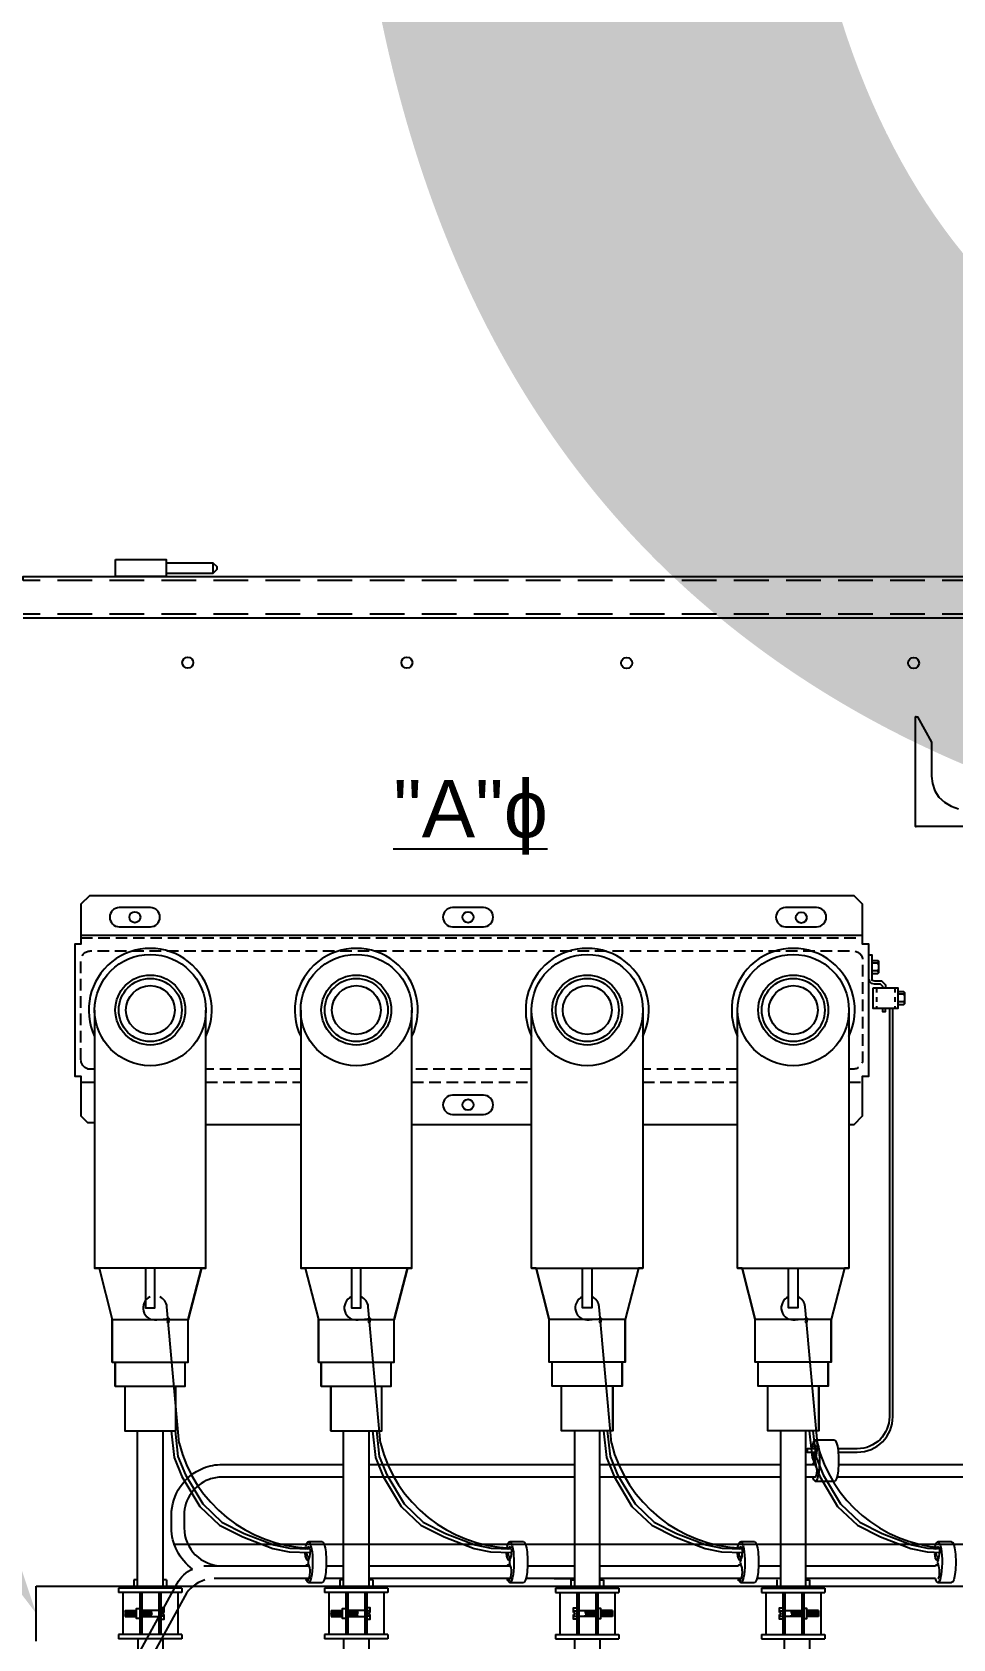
# Model space of a CAD drawing. Header units: feet. Extents: x -689 to 11593, y -511 to 1546.
# Drawn here: x 124.24 to 144.14, y 508.74 to 543.46 of the extents above; entities that cross this region are included whole.
import ezdxf
from ezdxf import colors
from ezdxf.entities.mleader import LeaderData, LeaderLine
from ezdxf.enums import TextEntityAlignment as Align
from ezdxf.math import Vec2, Vec3

# ---------------------------------------------------------------- set-up
doc = ezdxf.new("R2018")
doc.units = ezdxf.units.FT
doc.header["$MEASUREMENT"] = 0
doc.linetypes.add('HIDDEN', pattern=[0.375, 0.25, -0.125])
for name, color, linetype in [('E-CABL-ACF', 1, 'AC_CABLE_FEEDER'), ('E-CABL-UG4', 64, 'GROUND_WIRE_G4'), ('E-DETL', 7, 'Continuous'), ('E-DETL-1', 7, 'Continuous'), ('E-EQPM-ENCL', 8, 'Continuous'), ('E-EQPM-HRDW', 16, 'Continuous'), ('E-GRND', 3, 'Continuous'), ('G-ANNO-TEXT', 1, 'Continuous'), ('G-TEXT', 7, 'Continuous')]:
    doc.layers.add(name, color=color, linetype=linetype)
doc.styles.add('FSLR_SubTitle', font='arial.ttf', dxfattribs={"height": 0.1875})
doc.styles.add('NEI-A', font='arial.ttf')
doc.styles.get("Standard").update_dxf_attribs({"font": 'arial.ttf'})
doc.linetypes.add('AC_CABLE_FEEDER', pattern='A,0.2,-0.05,0,-0.05,0.2,-0.12,["ACF",Standard,S=0.1,R=0,X=-0.05,Y=-0.05],-0.3,0.2,-0.05,0,-0.05', length=1.22)
doc.linetypes.add('GROUND_WIRE_G4', pattern='A,1,-0.2,["G4",Standard,S=0.1,R=0,X=-0.1,Y=-0.05],-0.2', length=1.4)
pattern_1 = [(105, (115.23449, 306.315976), (-0.0207894366, -0.0055705127), [])]
pattern_2 = [(105, (115.48371, 306.315976), (-0.0207894366, -0.0055705127), [])]
pattern_3 = [(105, (119.687805, 306.315976), (-0.0207894366, -0.0055705127), [])]
pattern_4 = [(105, (119.937024, 306.315976), (-0.0207894366, -0.0055705127), [])]

# ---------------------------------------------------------------- blocks, each defined once
blk = doc.blocks.new('DETAIL_TITLE')
at = {"style": 'NEI-A', "flags": 8}
blk.add_attdef('#', text='', height=0.2, dxfattribs=at).set_placement((0.5922, -0.5109), align=Align.MIDDLE_CENTER)
at = {"lineweight": 30, "flags": 104}
blk.add_attdef('DETAIL_TITLE', text='', height=0.2, dxfattribs=at).set_placement((0.9099, -0.5251), align=Align.BOTTOM_LEFT)
at = {"style": 'NEI-A'}
for tag, p in [('SCALE:', (0.9386, -0.7379)), ('1"_=_', (1.5474, -0.7379))]:
    blk.add_attdef(tag, text='', height=0.1, dxfattribs=at).set_placement(p, align=Align.BOTTOM_LEFT)

msp = doc.modelspace()

# ---------------------------------------------------------------- hatches: boundary and pattern name
at = {"layer": 'E-EQPM-HRDW'}
h = msp.add_hatch(dxfattribs=at)
h.set_pattern_fill('ANSI31', color=256, scale=0.172182, angle=420)
h.set_pattern_definition(pattern_3)
h.paths.add_polyline_path([(126.2495, 509.34938), (126.2495, 509.2208), (126.4979, 509.2208), (126.4979, 509.34938)])
h = msp.add_hatch(dxfattribs=at)
h.set_pattern_fill('ANSI31', color=256, scale=0.172182, angle=420)
h.set_pattern_definition(pattern_4)
h.paths.add_polyline_path([(126.61013, 509.34938), (126.61013, 509.2208), (126.83468, 509.2208), (126.83468, 509.34938)])
h = msp.add_hatch(dxfattribs=at)
h.set_pattern_fill('ANSI31', color=256, scale=0.172182, angle=420)
h.set_pattern_definition(pattern_1)
h.paths.add_polyline_path([(130.70281, 509.34938), (130.70281, 509.2208), (130.95122, 509.2208), (130.95122, 509.34938)])
h = msp.add_hatch(dxfattribs=at)
h.set_pattern_fill('ANSI31', color=256, scale=0.172182, angle=420)
h.set_pattern_definition(pattern_2)
h.paths.add_polyline_path([(131.06344, 509.34938), (131.06344, 509.2208), (131.288, 509.2208), (131.288, 509.34938)])
h = msp.add_hatch(dxfattribs=at)
h.set_pattern_fill('ANSI31', color=256, scale=0.172182, angle=420)
h.set_pattern_definition(pattern_2)
h.paths.add_polyline_path([(136.42094, 509.34938), (136.42094, 509.2208), (136.19638, 509.2208), (136.19638, 509.34938)])
h = msp.add_hatch(dxfattribs=at)
h.set_pattern_fill('ANSI31', color=256, scale=0.172182, angle=420)
h.set_pattern_definition(pattern_1)
h.paths.add_polyline_path([(136.78157, 509.34938), (136.78157, 509.2208), (136.53316, 509.2208), (136.53316, 509.34938)])
h = msp.add_hatch(dxfattribs=at)
h.set_pattern_fill('ANSI31', color=256, scale=0.172182, angle=420)
h.set_pattern_definition(pattern_4)
h.paths.add_polyline_path([(140.87426, 509.34938), (140.87426, 509.2208), (140.6497, 509.2208), (140.6497, 509.34938)])
h = msp.add_hatch(dxfattribs=at)
h.set_pattern_fill('ANSI31', color=256, scale=0.172182, angle=420)
h.set_pattern_definition(pattern_3)
h.paths.add_polyline_path([(141.23488, 509.34938), (141.23488, 509.2208), (140.98648, 509.2208), (140.98648, 509.34938)])

# ---------------------------------------------------------------- linework, layer by layer
at = {"layer": 'E-CABL-ACF', "linetype": 'Continuous', "flags": 128}
for points in [[(126.52705, 508.73711), (126.51839, 499.27811, 0.11398966), (127.86032, 493.45192, -0.39729726), (126.25435, 486.87923, -3.73956699)], [(127.06719, 508.73711), (127.06719, 499.27777, 0.11398966), (128.35367, 493.6923, -0.35372265), (127.18649, 486.88018, -0.35158632)], [(130.9717, 508.73711), (130.9717, 500.51835, 0.11398966), (132.31363, 494.69216, -0.55247745), (127.7966, 486.88228)], [(131.5205, 508.73711), (131.5205, 500.51801, 0.11398966), (132.80699, 494.93254, -0.50309105), (128.60169, 486.33418)], [(135.96388, 508.73711), (135.96388, 501.20674, 0.33636583), (146.83853, 486.87075, 0.26048728)], [(136.51186, 508.73711), (136.51186, 501.20674, 0.35159747), (148.17647, 486.91543, 0.25618391)], [(140.49705, 508.73711), (140.49705, 506.94542, 0.27549498), (146.49029, 494.26569)], [(141.04532, 508.73711), (141.04532, 506.85518, 0.27007551), (146.58132, 494.85525)]]:
    msp.add_lwpolyline(points, format="xyb", dxfattribs=at)
at = {"layer": 'E-CABL-UG4', "linetype": 'Continuous', "flags": 128}
for points in [[(127.93737, 512.42681, -0.09614627), (128.34735, 512.50638), (130.9717, 512.50638)], [(127.70756, 510.24659, -0.24138914), (127.25139, 511.13642), (127.25139, 511.41041, -0.30588538), (127.93737, 512.42681)], [(128.06336, 512.18177, 0.3142802), (127.52538, 511.41041), (127.52538, 511.13642, 0.41421356), (128.34735, 510.31445, 0.12682961)], [(130.9717, 512.23239), (128.34735, 512.23239, 0.08842259), (128.06336, 512.18177)]]:
    msp.add_lwpolyline(points, format="xyb", dxfattribs=at)
for points in [[(131.5205, 512.50638), (135.96388, 512.50638)], [(136.51268, 512.50638), (140.41719, 512.50638)], [(140.966, 512.50638), (141.18697, 512.50638)], [(141.66962, 512.50638), (146.50591, 512.50638)], [(135.96388, 512.23239), (131.5205, 512.23239)], [(140.41719, 512.23239), (136.51268, 512.23239)], [(141.16839, 512.23239), (140.966, 512.23239)], [(146.50591, 512.23239), (141.63466, 512.23239)]]:
    msp.add_lwpolyline(points, dxfattribs=at)
at = {"layer": 'E-DETL', "color": 41}
for p, q in [((130.04355, 522.32032), (130.04355, 516.74648)), ((137.44083, 522.32032), (137.44083, 516.74648)), ((127.99534, 516.74648), (125.59023, 516.74648)), ((125.68658, 516.74648), (125.97207, 515.64029)), ((127.899, 516.74648), (127.61351, 515.64029)), ((132.44866, 516.74648), (130.04355, 516.74648)), ((130.1399, 516.74648), (130.42538, 515.64029)), ((132.35231, 516.74648), (132.06683, 515.64029)), ((135.03573, 516.74648), (137.44083, 516.74648)), ((135.13207, 516.74648), (135.41756, 515.64029)), ((137.34449, 516.74648), (137.059, 515.64029)), ((139.48904, 516.74648), (141.89415, 516.74648)), ((139.58539, 516.74648), (139.87087, 515.64029)), ((141.7978, 516.74648), (141.51232, 515.64029)), ((125.97207, 515.64029), (127.61351, 515.64029)), ((125.97207, 514.71965), (125.97207, 515.64029)), ((130.42538, 515.64029), (132.06683, 515.64029)), ((130.42538, 514.71965), (130.42538, 515.64029)), ((137.059, 515.64029), (135.41756, 515.64029)), ((137.059, 514.71965), (137.059, 515.64029)), ((141.51232, 515.64029), (139.87087, 515.64029)), ((141.51232, 514.71965), (141.51232, 515.64029)), ((125.97207, 514.71965), (127.61351, 514.71965)), ((126.0363, 514.19867), (126.0363, 514.71965)), ((130.42538, 514.71965), (132.06683, 514.71965)), ((130.48961, 514.19867), (130.48961, 514.71965)), ((137.059, 514.71965), (135.41756, 514.71965)), ((136.99477, 514.19867), (136.99477, 514.71965)), ((141.51232, 514.71965), (139.87087, 514.71965)), ((141.44809, 514.19867), (141.44809, 514.71965)), ((126.0363, 514.19867), (127.54928, 514.19867)), ((130.48961, 514.19867), (132.00259, 514.19867)), ((130.69301, 513.23521), (130.69301, 514.19867)), ((136.99477, 514.19867), (135.48179, 514.19867)), ((136.79137, 513.23521), (136.79137, 514.19867)), ((141.44809, 514.19867), (139.9351, 514.19867)), ((141.24469, 513.23521), (141.24469, 514.19867))]:
    msp.add_line(p, q, dxfattribs=at)
at = {"layer": 'E-DETL', "ltscale": 5, "flags": 128}
for points in [[(141.89415, 519.85523), (142.00762, 519.85523), (142.19006, 520.03757), (142.19006, 520.89974), (142.32266, 520.89974), (142.32266, 523.75134), (142.19006, 523.75134), (142.19006, 524.61351), (142.00762, 524.79585), (125.47676, 524.79585), (125.29442, 524.61351), (125.29442, 523.75134), (125.16182, 523.75134), (125.16182, 520.89974), (125.29442, 520.89974), (125.29442, 520.03757), (125.43481, 519.89718)], [(142.32266, 523.51926), (142.38902, 523.51926), (142.38902, 522.97123), (142.44703, 522.95679), (142.59932, 522.95679), (142.68861, 522.8675), (142.68861, 522.80631)], [(142.38902, 523.39679), (142.51395, 523.39679), (142.5318, 523.37895), (142.5318, 523.12907), (142.51395, 523.11122), (142.38902, 523.11122)], [(142.51573, 523.33732), (142.38902, 523.33732)], [(142.5318, 523.37895), (142.51573, 523.33732), (142.5318, 523.2957)], [(142.32266, 522.98875), (142.33928, 522.93902), (142.3724, 522.90579), (142.43875, 522.88928), (142.57136, 522.88928), (142.6211, 522.83954), (142.6211, 522.80631)], [(142.51573, 523.17069), (142.38902, 523.17069)], [(142.5318, 523.21232), (142.51573, 523.17069), (142.5318, 523.12907)], [(142.95265, 522.72528), (143.07759, 522.72528), (143.09544, 522.70743), (143.09544, 522.45755), (143.07759, 522.4397), (142.95265, 522.4397)], [(143.07937, 522.66581), (142.95265, 522.66581)], [(143.09544, 522.70743), (143.07937, 522.66581), (143.09544, 522.62418)], [(143.09544, 522.5408), (143.07937, 522.49917), (143.09544, 522.45755)], [(142.6211, 522.35867), (142.6211, 522.29242), (142.68745, 522.29242), (142.68745, 522.35867)], [(143.07937, 522.49917), (142.95265, 522.49917)], [(125.43481, 519.89718), (125.59023, 519.89718)], [(127.99534, 519.85523), (130.04355, 519.85523)], [(132.44866, 519.85523), (135.03573, 519.85523)], [(137.44083, 519.85523), (139.48904, 519.85523)]]:
    msp.add_lwpolyline(points, dxfattribs=at)
for points in [[(126.12321, 524.12443), (126.79463, 524.12443, 1), (126.79463, 524.53895), (126.12321, 524.53895, 1)], [(133.32561, 524.12443), (133.99703, 524.12443, 1), (133.99703, 524.53895), (133.32561, 524.53895, 1)], [(140.52509, 524.12443), (141.19651, 524.12443, 1), (141.19651, 524.53895), (140.52509, 524.53895, 1)], [(133.32561, 520.07021), (133.99703, 520.07021, 1), (133.99703, 520.48473), (133.32561, 520.48473, 1)]]:
    msp.add_lwpolyline(points, format="xyb", close=True, dxfattribs=at)
at = {"layer": 'E-DETL', "flags": 128}
msp.add_lwpolyline([(142.19006, 523.93378), (125.29442, 523.93378)], dxfattribs=at)
at = {"layer": 'E-DETL', "color": 9, "linetype": 'HIDDEN', "flags": 128}
for points in [[(125.29442, 523.88405), (142.19006, 523.88405)], [(125.59023, 521.04895), (125.43481, 521.04895)], [(130.04355, 521.04895), (127.99534, 521.04895)], [(135.03573, 521.04895), (132.44866, 521.04895)], [(139.48904, 521.04895), (137.44083, 521.04895)], [(125.29442, 520.76704), (125.43481, 520.76704)], [(125.43481, 520.76704), (125.59023, 520.76704)], [(127.99534, 520.76704), (130.04355, 520.76704)], [(132.44866, 520.76704), (135.03573, 520.76704)], [(137.44083, 520.76704), (139.48904, 520.76704)], [(141.89415, 520.76704), (142.19006, 520.76704)]]:
    msp.add_lwpolyline(points, dxfattribs=at)
for points in [[(125.29442, 521.24791), (125.29442, 523.40317, -0.41421356), (125.49337, 523.60213), (134.15552, 523.60213)], [(134.15552, 523.60213), (141.99111, 523.60213, -0.41421356), (142.19006, 523.40317), (142.19006, 521.24791, -0.41421356), (141.99111, 521.04895), (141.89415, 521.04895)], [(125.43481, 521.05777, -0.32917563), (125.29442, 521.24791)]]:
    msp.add_lwpolyline(points, format="xyb", dxfattribs=at)
at = {"layer": 'E-DETL', "ltscale": 5, "flags": 128}
msp.add_lwpolyline([(142.42214, 522.80631), (142.95265, 522.80631), (142.95265, 522.35867), (142.42214, 522.35867)], close=True, dxfattribs=at)
at = {"layer": 'E-DETL', "color": 9, "linetype": 'HIDDEN', "ltscale": 0.2, "flags": 128}
for points in [[(142.48849, 522.80631), (142.48849, 522.35867)], [(142.8864, 522.80631), (142.8864, 522.35867)]]:
    msp.add_lwpolyline(points, dxfattribs=at)
at = {"layer": 'E-DETL', "color": 41, "flags": 128}
for points in [[(125.59023, 522.32032), (125.59023, 516.74648), (125.68658, 516.74648), (125.97207, 515.64029), (125.97207, 514.71965), (126.0363, 514.71965), (126.0363, 514.19867), (126.2397, 514.19867), (126.2397, 513.23521), (127.34588, 513.23521), (127.34588, 514.19867), (127.54928, 514.19867), (127.54928, 514.71965), (127.61351, 514.71965), (127.61351, 515.64029), (127.899, 516.74648), (127.99534, 516.74648), (127.99534, 522.32554)], [(130.04355, 522.32032), (130.04355, 516.74648), (130.1399, 516.74648), (130.42538, 515.64029), (130.42538, 514.71965), (130.48961, 514.71965), (130.48961, 514.19867), (130.69301, 514.19867), (130.69301, 513.23521), (131.7992, 513.23521), (131.7992, 514.19867), (132.00259, 514.19867), (132.00259, 514.71965), (132.06683, 514.71965), (132.06683, 515.64029), (132.35231, 516.74648), (132.44866, 516.74648), (132.44866, 522.32554)], [(137.44083, 522.32032), (137.44083, 516.74648), (137.34449, 516.74648), (137.059, 515.64029), (137.059, 514.71965), (136.99477, 514.71965), (136.99477, 514.19867), (136.79137, 514.19867), (136.79137, 513.23521), (135.68519, 513.23521), (135.68519, 514.19867), (135.48179, 514.19867), (135.48179, 514.71965), (135.41756, 514.71965), (135.41756, 515.64029), (135.13207, 516.74648), (135.03573, 516.74648), (135.03573, 522.32554)], [(141.89415, 522.32032), (141.89415, 516.74648), (141.7978, 516.74648), (141.51232, 515.64029), (141.51232, 514.71965), (141.44809, 514.71965), (141.44809, 514.19867), (141.24469, 514.19867), (141.24469, 513.23521), (140.1385, 513.23521), (140.1385, 514.19867), (139.9351, 514.19867), (139.9351, 514.71965), (139.87087, 514.71965), (139.87087, 515.64029), (139.58539, 516.74648), (139.48904, 516.74648), (139.48904, 522.32554)]]:
    msp.add_lwpolyline(points, dxfattribs=at)
at = {"layer": 'E-DETL', "color": 41, "linetype": 'Continuous'}
for points in [[(126.89419, 516.74648), (126.69139, 516.74648), (126.69139, 515.88906), (126.89419, 515.88906)], [(131.3475, 516.74648), (131.1447, 516.74648), (131.1447, 515.88906), (131.3475, 515.88906)], [(136.13688, 516.74648), (136.33968, 516.74648), (136.33968, 515.88906), (136.13688, 515.88906)], [(140.59019, 516.74648), (140.793, 516.74648), (140.793, 515.88906), (140.59019, 515.88906)]]:
    msp.add_lwpolyline(points, close=True, dxfattribs=at)
at = {"layer": 'E-DETL', "color": 1, "flags": 128}
for points in [[(126.51839, 509.83307), (126.51839, 513.23521), (127.06719, 513.23521), (127.06719, 509.83307)], [(130.9717, 509.83307), (130.9717, 513.23521), (131.5205, 513.23521), (131.5205, 509.83307)], [(136.51268, 509.83307), (136.51268, 513.23521), (135.96388, 513.23521), (135.96388, 509.83307)], [(140.966, 509.83307), (140.966, 513.23521), (140.41719, 513.23521), (140.41719, 509.83307)]]:
    msp.add_lwpolyline(points, dxfattribs=at)
at = {"layer": 'E-DETL', "ltscale": 5}
for centre in [(126.45892, 524.33169), (133.66132, 524.33169), (140.86364, 524.32339), (133.66132, 520.27747)]:
    msp.add_circle(centre, 0.11869, dxfattribs=at)
at = {"layer": 'E-DETL', "color": 41}
for centre, radius in [((126.79279, 522.32554), 1.20255), ((131.24611, 522.32554), 1.20255), ((136.23827, 522.32554), 1.20255), ((140.69159, 522.32554), 1.20255), ((126.79279, 522.32554), 0.7565), ((126.79279, 522.32554), 0.68156), ((131.24611, 522.32554), 0.7565), ((131.24611, 522.32554), 0.68156), ((136.23827, 522.32554), 0.7565), ((136.23827, 522.32554), 0.68156), ((140.69159, 522.32554), 0.7565), ((140.69159, 522.32554), 0.68156), ((126.79279, 522.32554), 0.52813), ((131.24611, 522.32554), 0.52813), ((136.23827, 522.32554), 0.52813), ((140.69159, 522.32554), 0.52813)]:
    msp.add_circle(centre, radius, dxfattribs=at)
for centre, start, end in [((126.79279, 522.32554), 334.588961, 205.409786), ((131.24611, 522.32554), 334.588961, 205.409786), ((136.23827, 522.32554), 334.590214, 205.411039), ((140.69159, 522.32554), 334.590214, 205.411039)]:
    msp.add_arc(centre, 1.33135, start, end, dxfattribs=at)
at = {"layer": 'E-DETL-1', "color": 64, "linetype": 'Continuous'}
msp.add_line((135.52221, 510.04046), (135.96388, 510.04046), dxfattribs=at)
at = {"layer": 'E-DETL-1', "color": 64, "linetype": 'Continuous', "flags": 128}
for points in [[(96.25491, 493.78681), (100.83755, 493.78681, -0.10609353), (102.63629, 493.40079), (108.64914, 490.69545, 0.10609353), (110.44788, 490.30944), (114.88757, 490.30944, 0.27392087), (117.45048, 491.82741), (127.37434, 509.93496, -0.16010926), (127.70756, 510.24659)], [(129.22231, 510.04046), (128.17735, 510.04046, 0.00024335), (128.17664, 510.04046, 0.00024335)], [(127.97172, 510.01093, 0.19859148), (127.53662, 509.66097), (117.61276, 491.55341, -0.27392087), (115.04985, 490.03545), (110.38908, 490.03545, -0.10609353), (108.59034, 490.42146), (102.57749, 493.1268, 0.10609353), (100.77875, 493.51282), (96.25491, 493.51282)]]:
    msp.add_lwpolyline(points, format="xyb", dxfattribs=at)
for points in [[(127.95254, 510.31445), (130.22939, 510.31445)], [(130.26402, 510.04046), (128.17735, 510.04046)], [(130.9717, 510.04046), (130.56094, 510.04046)], [(130.5959, 510.31445), (130.9717, 510.31445)], [(131.5205, 510.31445), (134.58131, 510.31445)], [(134.61593, 510.04046), (131.5205, 510.04046)], [(135.96388, 510.04046), (134.91285, 510.04046)], [(134.94781, 510.31445), (135.96388, 510.31445)], [(136.51268, 510.31445), (139.50104, 510.31445)], [(139.5549, 510.04046), (136.51268, 510.04046)], [(139.92737, 510.31445), (140.41719, 510.31445)], [(140.41719, 510.04046), (139.92737, 510.04046)], [(140.966, 510.31445), (143.76434, 510.31445)], [(143.765, 510.04046), (140.966, 510.04046)], [(142.74131, 510.31445), (142.93061, 510.31445)], [(142.93061, 510.04046), (142.74131, 510.04046)]]:
    msp.add_lwpolyline(points, dxfattribs=at)
at = {"layer": 'E-EQPM-ENCL', "color": 7, "ltscale": 5, "flags": 128}
for points in [[(126.04059, 532.05767), (127.13484, 532.05767), (127.13484, 531.69289), (126.04059, 531.69289), (126.04059, 532.05767)], [(127.13484, 531.99132), (128.14622, 531.99132), (128.14622, 531.75924), (127.13484, 531.75924)], [(128.14622, 531.99132), (128.22909, 531.90845), (128.22909, 531.8421), (128.14622, 531.75924)], [(124.04643, 531.61002), (124.04643, 531.69299), (186.28502, 531.69299), (186.28502, 531.61002)], [(124.04643, 530.79769), (186.28502, 530.79769)]]:
    msp.add_lwpolyline(points, dxfattribs=at)
at = {"layer": 'E-EQPM-ENCL', "linetype": 'HIDDEN', "ltscale": 3, "flags": 128}
for points in [[(186.28502, 531.61002), (124.04643, 531.61002)], [(186.28502, 530.88056), (124.04643, 530.88056)]]:
    msp.add_lwpolyline(points, dxfattribs=at)
at = {"layer": 'E-EQPM-ENCL', "color": 7, "ltscale": 5}
for centre in [(127.60389, 529.83195), (132.33922, 529.83195), (137.09148, 529.82365), (143.29223, 529.82365)]:
    msp.add_circle(centre, 0.11869, dxfattribs=at)
at = {"layer": 'E-EQPM-HRDW', "linetype": 'Continuous'}
for p, q in [((124.32889, 508.68877), (124.32889, 509.87606)), ((127.38644, 508.82844), (126.19914, 508.82844)), ((131.83975, 508.82844), (130.65246, 508.82844)), ((135.64463, 508.82844), (136.83193, 508.82844)), ((140.09795, 508.82844), (141.28524, 508.82844))]:
    msp.add_line(p, q, dxfattribs=at)
at = {"layer": 'E-EQPM-HRDW', "color": 2, "linetype": 'Continuous'}
for p, q in [((127.47777, 509.83307), (126.10781, 509.83307)), ((126.10781, 509.83307), (126.10781, 509.74174)), ((127.47777, 509.74174), (126.10781, 509.74174)), ((127.47777, 509.83307), (127.47777, 509.74174)), ((131.93108, 509.83307), (130.56113, 509.83307)), ((130.56113, 509.83307), (130.56113, 509.74174)), ((131.93108, 509.74174), (130.56113, 509.74174)), ((131.93108, 509.83307), (131.93108, 509.74174)), ((135.5533, 509.83307), (136.92326, 509.83307)), ((135.5533, 509.83307), (135.5533, 509.74174)), ((135.5533, 509.74174), (136.92326, 509.74174)), ((136.92326, 509.83307), (136.92326, 509.74174)), ((140.00662, 509.83307), (141.37657, 509.83307)), ((140.00662, 509.83307), (140.00662, 509.74174)), ((140.00662, 509.74174), (141.37657, 509.74174)), ((141.37657, 509.83307), (141.37657, 509.74174)), ((127.47777, 508.82844), (126.10781, 508.82844)), ((126.10781, 508.82844), (126.10781, 508.73711)), ((127.47777, 508.73711), (126.10781, 508.73711)), ((127.47777, 508.82844), (127.47777, 508.73711)), ((131.93108, 508.82844), (130.56113, 508.82844)), ((130.56113, 508.82844), (130.56113, 508.73711)), ((131.93108, 508.73711), (130.56113, 508.73711)), ((131.93108, 508.82844), (131.93108, 508.73711)), ((135.5533, 508.82844), (136.92326, 508.82844)), ((135.5533, 508.82844), (135.5533, 508.73711)), ((135.5533, 508.73711), (136.92326, 508.73711)), ((136.92326, 508.82844), (136.92326, 508.73711)), ((140.00662, 508.82844), (141.37657, 508.82844)), ((140.00662, 508.82844), (140.00662, 508.73711)), ((140.00662, 508.73711), (141.37657, 508.73711)), ((141.37657, 508.82844), (141.37657, 508.73711))]:
    msp.add_line(p, q, dxfattribs=at)
at = {"layer": 'E-EQPM-HRDW', "color": 4}
for p, q in [((126.19914, 509.74174), (126.19914, 508.82844)), ((126.5163, 510.01306), (126.43907, 510.01306)), ((126.43907, 510.01306), (126.43907, 509.83307)), ((126.56446, 509.74174), (126.56446, 508.82844)), ((126.61013, 509.74174), (126.61013, 508.82844)), ((126.97545, 509.74174), (126.97545, 508.82844)), ((127.02111, 509.74174), (127.02111, 508.82844)), ((127.14651, 510.01306), (127.06927, 510.01306)), ((127.14651, 510.01306), (127.14651, 509.83307)), ((127.38644, 509.74174), (127.38644, 508.82844)), ((130.14517, 510.01306), (130.22241, 510.01306)), ((130.65246, 509.74174), (130.65246, 508.82844)), ((130.96962, 510.01306), (130.89238, 510.01306)), ((130.89238, 510.01306), (130.89238, 509.83307)), ((131.01778, 509.74174), (131.01778, 508.82844)), ((131.06344, 509.74174), (131.06344, 508.82844)), ((131.42876, 509.74174), (131.42876, 508.82844)), ((131.47443, 509.74174), (131.47443, 508.82844)), ((131.59982, 510.01306), (131.52259, 510.01306)), ((131.59982, 510.01306), (131.59982, 509.83307)), ((131.83975, 509.74174), (131.83975, 508.82844)), ((134.49708, 510.01306), (134.57432, 510.01306)), ((135.64463, 509.74174), (135.64463, 508.82844)), ((135.88456, 510.01306), (135.9618, 510.01306)), ((135.88456, 510.01306), (135.88456, 509.83307)), ((136.00995, 509.74174), (136.00995, 508.82844)), ((136.05562, 509.74174), (136.05562, 508.82844)), ((136.42094, 509.74174), (136.42094, 508.82844)), ((136.46661, 509.74174), (136.46661, 508.82844)), ((136.51476, 510.01306), (136.592, 510.01306)), ((136.592, 510.01306), (136.592, 509.83307)), ((136.83193, 509.74174), (136.83193, 508.82844)), ((139.48926, 510.01306), (139.5665, 510.01306)), ((140.09795, 509.74174), (140.09795, 508.82844)), ((140.33787, 510.01306), (140.33787, 509.83307)), ((140.46327, 509.74174), (140.46327, 508.82844)), ((140.50893, 509.74174), (140.50893, 508.82844)), ((140.87426, 509.74174), (140.87426, 508.82844)), ((140.91992, 509.74174), (140.91992, 508.82844)), ((140.96808, 510.01306), (141.04532, 510.01306)), ((141.04532, 510.01306), (141.04532, 509.83307)), ((141.28524, 509.74174), (141.28524, 508.82844))]:
    msp.add_line(p, q, dxfattribs=at)
at = {"layer": 'E-EQPM-HRDW'}
for p, q in [((126.2495, 509.34938), (126.4979, 509.34938)), ((127.0746, 509.34567), (127.02111, 509.34567)), ((130.70281, 509.34938), (130.95122, 509.34938)), ((131.52792, 509.34567), (131.47443, 509.34567)), ((135.95646, 509.34567), (136.00995, 509.34567)), ((136.78157, 509.34938), (136.53316, 509.34938)), ((140.40978, 509.34567), (140.46327, 509.34567)), ((141.23488, 509.34938), (140.98648, 509.34938)), ((126.2495, 509.2208), (126.4979, 509.2208)), ((127.0746, 509.22451), (127.02111, 509.22451)), ((127.05907, 509.28509), (127.05907, 509.3045)), ((127.05907, 509.3045), (127.09355, 509.3045)), ((127.05907, 509.28509), (127.05907, 509.26568)), ((127.05907, 509.26568), (127.09355, 509.26568)), ((130.70281, 509.2208), (130.95122, 509.2208)), ((131.52792, 509.22451), (131.47443, 509.22451)), ((131.51238, 509.28509), (131.51238, 509.3045)), ((131.51238, 509.3045), (131.54686, 509.3045)), ((131.51238, 509.28509), (131.51238, 509.26568)), ((131.51238, 509.26568), (131.54686, 509.26568)), ((135.972, 509.3045), (135.93752, 509.3045)), ((135.972, 509.26568), (135.93752, 509.26568)), ((135.95646, 509.22451), (136.00995, 509.22451)), ((135.972, 509.28509), (135.972, 509.3045)), ((135.972, 509.28509), (135.972, 509.26568)), ((136.78157, 509.2208), (136.53316, 509.2208)), ((140.42531, 509.3045), (140.39083, 509.3045)), ((140.42531, 509.26568), (140.39083, 509.26568)), ((140.40978, 509.22451), (140.46327, 509.22451)), ((140.42531, 509.28509), (140.42531, 509.3045)), ((140.42531, 509.28509), (140.42531, 509.26568)), ((141.23488, 509.2208), (140.98648, 509.2208))]:
    msp.add_line(p, q, dxfattribs=at)
for points in [[(143.35044, 528.65911), (143.33218, 528.65911), (143.37501, 528.65911), (143.68288, 528.11478), (143.68288, 527.37865), (143.69932, 527.21974), (143.75229, 527.06082), (143.83997, 526.922), (143.96235, 526.81606), (144.103, 526.72838), (144.26191, 526.67541)], [(145.38345, 526.28817), (143.45456, 526.28817), (143.40159, 526.28817), (143.35044, 526.28817), (143.33218, 526.28817), (143.35044, 526.28817), (143.33218, 526.28817), (143.33218, 528.65911)], [(124.32889, 509.87606), (135.6804, 509.87606)], [(135.6804, 509.87606), (168.81495, 509.87606)]]:
    msp.add_lwpolyline(points, dxfattribs=at)
at = {"layer": 'E-EQPM-HRDW', "flags": 128}
for points in [[(126.2495, 509.34938), (126.2495, 509.2208)], [(126.97545, 509.34938), (126.61013, 509.34938)], [(127.09355, 509.3045), (127.09355, 509.40625), (127.08538, 509.40625), (127.02111, 509.40625), (127.02111, 509.16393), (127.09355, 509.16393), (127.09355, 509.26568)], [(130.70281, 509.34938), (130.70281, 509.2208)], [(131.42876, 509.34938), (131.06344, 509.34938)], [(131.54686, 509.3045), (131.54686, 509.40625), (131.5387, 509.40625), (131.47443, 509.40625), (131.47443, 509.16393), (131.54686, 509.16393), (131.54686, 509.26568)], [(135.93752, 509.3045), (135.93752, 509.40625), (135.94568, 509.40625), (136.00995, 509.40625), (136.00995, 509.16393), (135.93752, 509.16393), (135.93752, 509.26568)], [(136.05562, 509.34938), (136.42094, 509.34938)], [(136.78157, 509.34938), (136.78157, 509.2208)], [(140.39083, 509.3045), (140.39083, 509.40625), (140.399, 509.40625), (140.46327, 509.40625), (140.46327, 509.16393), (140.39083, 509.16393), (140.39083, 509.26568)], [(140.50893, 509.34938), (140.87426, 509.34938)], [(141.23488, 509.34938), (141.23488, 509.2208)], [(126.61013, 509.2208), (126.97545, 509.2208)], [(131.06344, 509.2208), (131.42876, 509.2208)], [(136.42094, 509.2208), (136.05562, 509.2208)], [(140.87426, 509.2208), (140.50893, 509.2208)]]:
    msp.add_lwpolyline(points, dxfattribs=at)
for points in [[(126.50541, 509.39642), (126.56446, 509.39642), (126.56446, 509.17375), (126.4979, 509.17375), (126.4979, 509.39642)], [(130.95872, 509.39642), (131.01778, 509.39642), (131.01778, 509.17375), (130.95122, 509.17375), (130.95122, 509.39642)], [(136.52566, 509.39642), (136.46661, 509.39642), (136.46661, 509.17375), (136.53316, 509.17375), (136.53316, 509.39642)], [(140.97898, 509.39642), (140.91992, 509.39642), (140.91992, 509.17375), (140.98648, 509.17375), (140.98648, 509.39642)]]:
    msp.add_lwpolyline(points, close=True, dxfattribs=at)
at = {"layer": 'E-EQPM-HRDW'}
for centre, major_axis, ratio, start_param, end_param in [((127.0746, 509.37596), (0, 0.03029), 0.62545976, 3.14159265, 6.28318531), ((127.0746, 509.28509), (0, 0.06058), 0.31272988, -1.24466561, 0), ((131.52792, 509.37596), (0, 0.03029), 0.62545976, 3.14159265, 6.28318531), ((131.52792, 509.28509), (0, 0.06058), 0.31272988, -1.24466561, 0), ((127.0746, 509.28509), (0, 0.06058), 0.31272988, 3.14159265, 4.38625826), ((127.0746, 509.19422), (0, 0.03029), 0.62545976, 3.14159265, 6.28318531), ((131.52792, 509.28509), (0, 0.06058), 0.31272988, 3.14159265, 4.38625826), ((131.52792, 509.19422), (0, 0.03029), 0.62545976, 3.14159265, 6.28318531)]:
    msp.add_ellipse(centre, major_axis=major_axis, ratio=ratio, start_param=start_param, end_param=end_param, dxfattribs=at)
at = {"layer": 'E-EQPM-HRDW', "extrusion": (0, 0, -1)}
for centre, major_axis, ratio, start_param, end_param in [((135.95646, 509.37596), (0, 0.03029), 0.62545976, 3.14159265, 6.28318531), ((135.95646, 509.28509), (0, 0.06058), 0.31272988, -1.24466561, 0), ((140.40978, 509.37596), (0, 0.03029), 0.62545976, 3.14159265, 6.28318531), ((140.40978, 509.28509), (0, 0.06058), 0.31272988, -1.24466561, 0), ((135.95646, 509.19422), (0, 0.03029), 0.62545976, 3.14159265, 6.28318531), ((135.95646, 509.28509), (0, 0.06058), 0.31272988, 3.14159265, 4.38625826), ((140.40978, 509.19422), (0, 0.03029), 0.62545976, 3.14159265, 6.28318531), ((140.40978, 509.28509), (0, 0.06058), 0.31272988, 3.14159265, 4.38625826)]:
    msp.add_ellipse(centre, major_axis=major_axis, ratio=ratio, start_param=start_param, end_param=end_param, dxfattribs=at)
at = {"layer": 'E-GRND', "linetype": 'Continuous'}
for p, q in [((127.41508, 512.96291), (127.15293, 515.91322)), ((131.767, 512.96291), (131.50485, 515.91322)), ((136.75917, 512.96291), (136.49703, 515.91322)), ((141.21249, 512.96291), (140.95034, 515.91322))]:
    msp.add_line(p, q, dxfattribs=at)
at = {"layer": 'E-GRND'}
for p, q in [((141.16839, 512.69752), (141.14825, 512.63552)), ((141.14825, 512.63552), (141.17401, 512.63552)), ((141.14825, 512.53908), (141.17401, 512.53908)), ((141.16839, 512.50638), (141.14825, 512.53908)), ((141.16839, 512.69752), (141.1945, 512.69752)), ((141.16839, 512.50638), (141.18697, 512.50638)), ((130.21081, 510.50559), (130.19068, 510.44359)), ((130.19068, 510.44359), (130.21643, 510.44359)), ((130.21081, 510.50559), (130.23693, 510.50559)), ((134.56273, 510.50559), (134.54259, 510.44359)), ((134.54259, 510.44359), (134.56835, 510.44359)), ((134.56273, 510.50559), (134.58884, 510.50559)), ((139.5549, 510.50559), (139.53477, 510.44359)), ((139.53477, 510.44359), (139.56052, 510.44359)), ((139.5549, 510.50559), (139.58102, 510.50559)), ((143.8182, 510.50559), (143.79807, 510.44359)), ((143.79807, 510.44359), (143.82383, 510.44359)), ((143.8182, 510.50559), (143.84432, 510.50559)), ((130.19068, 510.34715), (130.21643, 510.34715)), ((130.21081, 510.31445), (130.19068, 510.34715)), ((130.21081, 510.31445), (130.22939, 510.31445)), ((134.54259, 510.34715), (134.56835, 510.34715)), ((134.56273, 510.31445), (134.54259, 510.34715)), ((134.56273, 510.31445), (134.58131, 510.31445)), ((139.53477, 510.34715), (139.56052, 510.34715)), ((139.5549, 510.31445), (139.53477, 510.34715)), ((139.5549, 510.31445), (139.57348, 510.31445)), ((143.79807, 510.34715), (143.82383, 510.34715)), ((143.8182, 510.31445), (143.79807, 510.34715)), ((143.8182, 510.31445), (143.83678, 510.31445))]:
    msp.add_line(p, q, dxfattribs=at)
at = {"layer": 'E-GRND', "flags": 128}
for points in [[(142.76999, 522.35867), (142.76999, 513.53838, -0.41421356), (142.07588, 512.84427), (141.65434, 512.84427)], [(141.66297, 512.77121), (142.07588, 512.77121, 0.41421356), (142.84306, 513.53838), (142.84306, 522.35867)]]:
    msp.add_lwpolyline(points, format="xyb", dxfattribs=at)
at = {"layer": 'E-GRND', "linetype": 'Continuous', "flags": 128}
for points in [[(126.93389, 515.63224), (127.20164, 515.65746), (127.16142, 515.64688), (127.18881, 515.63706), (127.16428, 515.63075), (127.19167, 515.62096), (127.16715, 515.61461), (127.19453, 515.60482), (127.17001, 515.59848), (127.1974, 515.58868), (127.1458, 515.57546)], [(131.2858, 515.63224), (131.55356, 515.65746), (131.51333, 515.64688), (131.54072, 515.63706), (131.51619, 515.63075), (131.54358, 515.62096), (131.51906, 515.61461), (131.54645, 515.60482), (131.52192, 515.59848), (131.54931, 515.58868), (131.49771, 515.57546)], [(136.27798, 515.63224), (136.54573, 515.65746), (136.50551, 515.64688), (136.5329, 515.63706), (136.50837, 515.63075), (136.53576, 515.62096), (136.51124, 515.61461), (136.53862, 515.60482), (136.5141, 515.59848), (136.54149, 515.58868), (136.48989, 515.57546)], [(140.73129, 515.63224), (140.99905, 515.65746), (140.95882, 515.64688), (140.98621, 515.63706), (140.96169, 515.63075), (140.98907, 515.62096), (140.96455, 515.61461), (140.99194, 515.60482), (140.96742, 515.59848), (140.9948, 515.58868), (140.9432, 515.57546)]]:
    msp.add_lwpolyline(points, dxfattribs=at)
at = {"layer": 'E-GRND', "flags": 128}
for points in [[(127.24502, 513.23521), (127.30967, 512.65408), (127.4772, 512.24403), (127.86145, 511.60054), (128.29178, 511.19163), (128.79064, 510.94041), (129.44198, 510.69116), (129.79743, 510.61649), (130.24744, 510.60019)], [(127.32818, 513.23521), (127.39054, 512.67467), (127.55136, 512.28106), (127.9266, 511.65265), (128.33986, 511.25996), (128.82408, 511.01611), (129.4654, 510.7707), (129.80749, 510.69883), (130.23996, 510.68317)], [(131.59693, 513.23521), (131.66158, 512.65408), (131.82912, 512.24403), (132.21336, 511.60054), (132.64369, 511.19163), (133.14255, 510.94041), (133.7939, 510.69116), (134.14934, 510.61649), (134.59935, 510.60019)], [(131.6801, 513.23521), (131.74245, 512.67467), (131.90327, 512.28106), (132.27851, 511.65265), (132.69178, 511.25996), (133.176, 511.01611), (133.81731, 510.7707), (134.15941, 510.69883), (134.59187, 510.68317)], [(136.58911, 513.23521), (136.65376, 512.65408), (136.82129, 512.24403), (137.20554, 511.60054), (137.63587, 511.19163), (138.13473, 510.94041), (138.78607, 510.69116), (139.14152, 510.61649), (139.59153, 510.60019)], [(136.67227, 513.23521), (136.73463, 512.67467), (136.89545, 512.28106), (137.27069, 511.65265), (137.68395, 511.25996), (138.16817, 511.01611), (138.80949, 510.7707), (139.15158, 510.69883), (139.58405, 510.68317)], [(141.03279, 513.23521), (141.09744, 512.65408), (141.26497, 512.24403), (141.64922, 511.60054), (142.07955, 511.19163), (142.57841, 510.94041), (143.22975, 510.69116), (143.5852, 510.61649), (143.89709, 510.60519)], [(141.11595, 513.23521), (141.17831, 512.67467), (141.33913, 512.28106), (141.71437, 511.65265), (142.12763, 511.25996), (142.61185, 511.01611), (143.25317, 510.7707), (143.59526, 510.69883), (143.88523, 510.68833)], [(141.20313, 512.84427), (140.99043, 512.84427), (140.99043, 512.77121), (141.20412, 512.77121)]]:
    msp.add_lwpolyline(points, dxfattribs=at)
at = {"layer": 'E-GRND'}
for points in [[(141.58146, 513.02817), (141.16839, 513.02817)], [(141.16839, 512.14643), (141.58146, 512.14643)], [(130.50773, 510.83625), (130.21081, 510.83625)], [(134.85965, 510.83625), (134.56273, 510.83625)], [(139.85182, 510.83625), (139.5549, 510.83625)], [(144.11512, 510.83625), (143.8182, 510.83625)], [(130.21081, 509.9545), (130.50773, 509.9545)], [(134.56273, 509.9545), (134.85965, 509.9545)], [(139.5549, 509.9545), (139.85182, 509.9545)], [(143.8182, 509.9545), (144.11512, 509.9545)]]:
    msp.add_lwpolyline(points, dxfattribs=at)
at = {"layer": 'E-GRND', "linetype": 'Continuous'}
for centre, start, end in [((126.89419, 515.88906), 112.966785, 278.787375), ((126.89419, 515.88906), 5.334248, 67.033215), ((131.2461, 515.88906), 112.966785, 278.787375), ((131.2461, 515.88906), 5.334248, 67.033215), ((136.23828, 515.88906), 112.966785, 278.787375), ((136.23828, 515.88906), 5.334248, 67.033215), ((140.69159, 515.88906), 112.966785, 278.787375), ((140.69159, 515.88906), 5.334248, 67.033215)]:
    msp.add_arc(centre, 0.25987, start, end, dxfattribs=at)
at = {"layer": 'E-GRND'}
for centre, end in [((130.33111, 513.70826), 268.161819), ((134.68303, 513.70826), 268.161819), ((139.6752, 513.70826), 268.161819), ((144.11888, 513.70826), 265.475849)]:
    msp.add_arc(centre, 3.00978, 194.338007, end, dxfattribs=at)
at = {"layer": 'E-GRND', "extrusion": (0, 0, -1)}
for centre, major_axis, ratio, start_param, end_param in [((141.16839, 512.5873), (0, 0.44087), 0.2034372, -0.9485487, 3.77667757), ((141.16839, 512.80774), (0, 0.11022), 0.33411094, 5.05023108, 7.85398163), ((141.58146, 512.5873), (0, -0.44087), 0.2034372, 3.14159265, 6.28318531), ((141.14825, 512.36686), (0, 0.17222), 0.33411094, -0.62644851, 0), ((141.16839, 512.80774), (0, 0.11022), 0.33411094, 3.14159265, 4.37454688), ((130.21081, 510.39537), (0, 0.44087), 0.2034372, -0.91017449, 3.77667757), ((130.21081, 510.61581), (0, 0.11022), 0.33411094, 5.17790842, 7.85398163), ((130.50773, 510.39537), (0, -0.44087), 0.2034372, 3.14159265, 6.28318531), ((134.56273, 510.39537), (0, 0.44087), 0.2034372, -0.91017449, 3.77667757), ((134.56273, 510.61581), (0, 0.11022), 0.33411094, 5.17790842, 7.85398163), ((134.85965, 510.39537), (0, -0.44087), 0.2034372, 3.14159265, 6.28318531), ((139.5549, 510.39537), (0, 0.44087), 0.2034372, -0.91017449, 3.77667757), ((139.5549, 510.61581), (0, 0.11022), 0.33411094, 5.17790842, 7.85398163), ((139.85182, 510.39537), (0, -0.44087), 0.2034372, 3.14159265, 6.28318531), ((143.8182, 510.39537), (0, 0.44087), 0.2034372, -0.91017449, 3.77667757), ((143.8182, 510.61581), (0, 0.11022), 0.33411094, 5.17790842, 7.85398163), ((144.11512, 510.39537), (0, -0.44087), 0.2034372, 3.14159265, 6.28318531), ((130.21081, 510.61581), (0, 0.11022), 0.33411094, 3.14159265, 4.40686968), ((134.56273, 510.61581), (0, 0.11022), 0.33411094, 3.14159265, 4.40686968), ((139.5549, 510.61581), (0, 0.11022), 0.33411094, 3.14159265, 4.40686968), ((143.8182, 510.61581), (0, 0.11022), 0.33411094, 3.14159265, 4.40686968), ((130.19068, 510.17493), (0, 0.17222), 0.33411094, -0.62644851, 0), ((134.54259, 510.17493), (0, 0.17222), 0.33411094, -0.62644851, 0), ((139.53477, 510.17493), (0, 0.17222), 0.33411094, -0.62644851, 0), ((143.79807, 510.17493), (0, 0.17222), 0.33411094, -0.62644851, 0)]:
    msp.add_ellipse(centre, major_axis=major_axis, ratio=ratio, start_param=start_param, end_param=end_param, dxfattribs=at)
at = {"layer": 'E-GRND'}
for centre, major_axis, ratio, start_param, end_param in [((141.14825, 512.80774), (0, 0.17222), 0.33411094, 1.78454961, 3.14159265), ((141.20731, 512.5873), (0, 0.06807), 0.69303415, 0.78207214, 2.35952052), ((141.16839, 512.80774), (0, 0.11022), 0.33411094, 3.14156425, 3.14159265), ((141.13654, 512.80774), (0, 0.20553), 0.33411094, 3.71956504, 4.71238898), ((141.13654, 512.36686), (0, 0.20553), 0.33411094, -1.57079633, -0.57797239), ((141.16839, 512.36686), (0, -0.13448), 0.27384228, 6.28318531, 7.85398163), ((130.19068, 510.61581), (0, 0.17222), 0.33411094, 1.76055124, 3.14159265), ((130.24973, 510.39537), (0, 0.06807), 0.69303415, 0.78207214, 2.35952052), ((130.21081, 510.61581), (0, 0.11022), 0.33411094, 3.14156425, 3.14159265), ((130.17897, 510.61581), (0, 0.20553), 0.33411094, 3.71956504, 4.71238898), ((134.54259, 510.61581), (0, 0.17222), 0.33411094, 1.76055124, 3.14159265), ((134.60164, 510.39537), (0, 0.06807), 0.69303415, 0.78207214, 2.35952052), ((134.56273, 510.61581), (0, 0.11022), 0.33411094, 3.14156425, 3.14159265), ((134.53088, 510.61581), (0, 0.20553), 0.33411094, 3.71956504, 4.71238898), ((139.53477, 510.61581), (0, 0.17222), 0.33411094, 1.76055124, 3.14159265), ((139.59382, 510.39537), (0, 0.06807), 0.69303415, 0.78207214, 2.35952052), ((139.5549, 510.61581), (0, 0.11022), 0.33411094, 3.14156425, 3.14159265), ((139.52306, 510.61581), (0, 0.20553), 0.33411094, 3.71956504, 4.71238898), ((143.79807, 510.61581), (0, 0.17222), 0.33411094, 1.76055124, 3.14159265), ((143.85712, 510.39537), (0, 0.06807), 0.69303415, 0.78207214, 2.35952052), ((143.8182, 510.61581), (0, 0.11022), 0.33411094, 3.14156425, 3.14159265), ((143.78636, 510.61581), (0, 0.20553), 0.33411094, 3.71956504, 4.71238898), ((130.21081, 510.17493), (0, -0.13448), 0.27384228, 6.28318531, 7.85398163), ((130.17897, 510.17493), (0, 0.20553), 0.33411094, -1.57079633, -0.57797239), ((134.56273, 510.17493), (0, -0.13448), 0.27384228, 6.28318531, 7.85398163), ((134.53088, 510.17493), (0, 0.20553), 0.33411094, -1.57079633, -0.57797239), ((139.5549, 510.17493), (0, -0.13448), 0.27384228, 6.28318531, 7.85398163), ((139.52306, 510.17493), (0, 0.20553), 0.33411094, -1.57079633, -0.57797239), ((143.8182, 510.17493), (0, -0.13448), 0.27384228, 6.28318531, 7.85398163), ((143.78636, 510.17493), (0, 0.20553), 0.33411094, -1.57079633, -0.57797239)]:
    msp.add_ellipse(centre, major_axis=major_axis, ratio=ratio, start_param=start_param, end_param=end_param, dxfattribs=at)

# ---------------------------------------------------------------- block references
at = {"layer": 'G-ANNO-TEXT'}
ref = msp.add_blockref('DETAIL_TITLE', (118.18999, 607.54937), dxfattribs=dict(at, xscale=10, yscale=10, zscale=10))
lines = msp.add_mtext('{\\L3-WAY MEDIUM VOLTAGE JUNCTION BOX (FRONT VIEW)}', dxfattribs={"layer": '0', "insert": (127.28896, 605.29799), "char_height": 78.7635871, "attachment_point": 1})
ref.add_attrib('DETAIL_TITLE', '', (127.28896, 605.29799)).embed_mtext(lines)

# ---------------------------------------------------------------- texts
at = {"layer": 'G-TEXT', "insert": (133.71345, 526.48851), "char_height": 1.239802, "attachment_point": 5, "style": 'FSLR_SubTitle'}
msp.add_mtext_dynamic_manual_height_columns('{\\L"A"ɸ}', width=17.0770093, gutter_width=3.61609, heights=[0], dxfattribs=at)

# ---------------------------------------------------------------- next in the draw order: leaders
at = {"layer": 'G-ANNO-TEXT'}
ml = msp.add_multileader_mtext('Standard', dxfattribs=at)
ml.set_content('\\pxsm1,qr;(TYP.) UNISTRUT & HARDWARE, SECURE TO ENCLOSURE WALL OF STRUCTURE OR USE EXISTING ENCLOSURE SUPPORT STRUT BRACKETS.', color=256, style='NEI-A')
ml.set_leader_properties()
ml.build(insert=Vec2(0, 0))
ml.multileader.update_dxf_attribs({"dogleg_length": 3, "arrow_head_size": 3})
ctx = ml.context
ctx.base_point, ctx.char_height, ctx.arrow_head_size, ctx.landing_gap_size, ctx.plane_origin = Vec3(50.0316, 533.28726), 2, 3, 0.73064, Vec3(118.31812, 524.41417)
ctx.text_align_type = 2
notes = []
notes.append((ctx, [(0, (1, 1, 0), (111.64252, 533.28726), (-1, 0), 2.19193, [(0, [(124.32889, 509.28242)], 0, [])])]))
ctx.mtext.insert, ctx.mtext.width, ctx.mtext.defined_height, ctx.mtext.alignment, ctx.mtext.line_spacing_factor, ctx.mtext.flow_direction = Vec3(108.71995, 534.30431), 58.60256, 14.4347, 3, 0.6, 5
ctx.mtext.has_bg_fill, ctx.mtext.bg_color, ctx.mtext.bg_scale_factor, ctx.mtext.bg_transparency, ctx.mtext.use_window_bg_color = 1, -1073741824, 1.5, 0, 1
for ctx, leaders in notes:
    for number, flags, end, landing, length, lines in leaders:
        leader = LeaderData()
        leader.index, (leader.has_last_leader_line, leader.has_dogleg_vector, leader.attachment_direction) = number, flags
        leader.last_leader_point, leader.dogleg_vector, leader.dogleg_length = Vec3(end), Vec3(landing), length
        for number, points, colour, breaks in lines:
            line = LeaderLine()
            line.index, line.vertices, line.color, line.breaks = number, Vec3.list(points), colors.encode_raw_color(colour), breaks
            leader.lines.append(line)
        ctx.leaders.append(leader)

doc.saveas('drawing.dxf')
